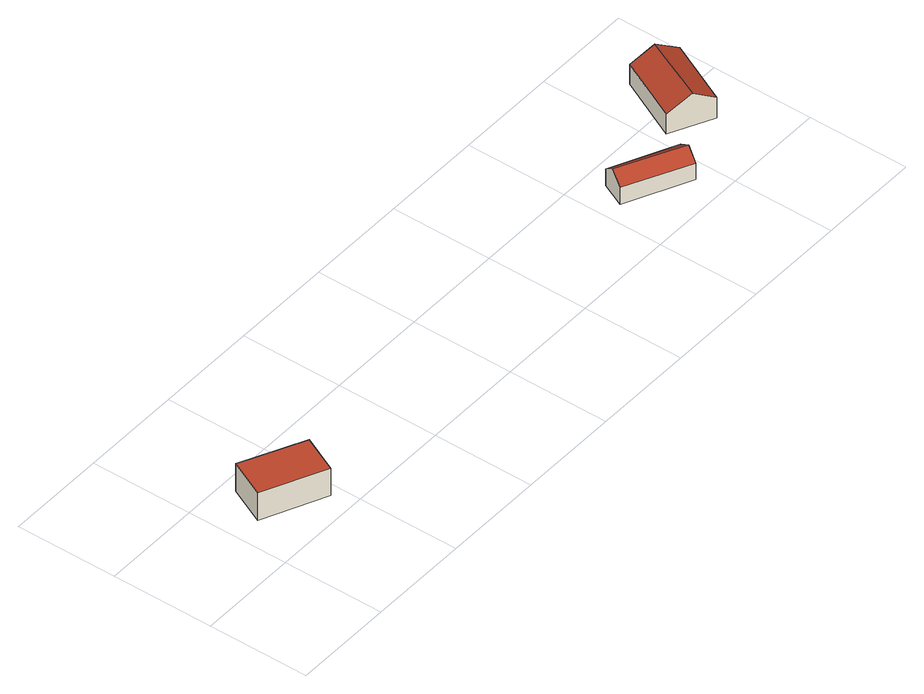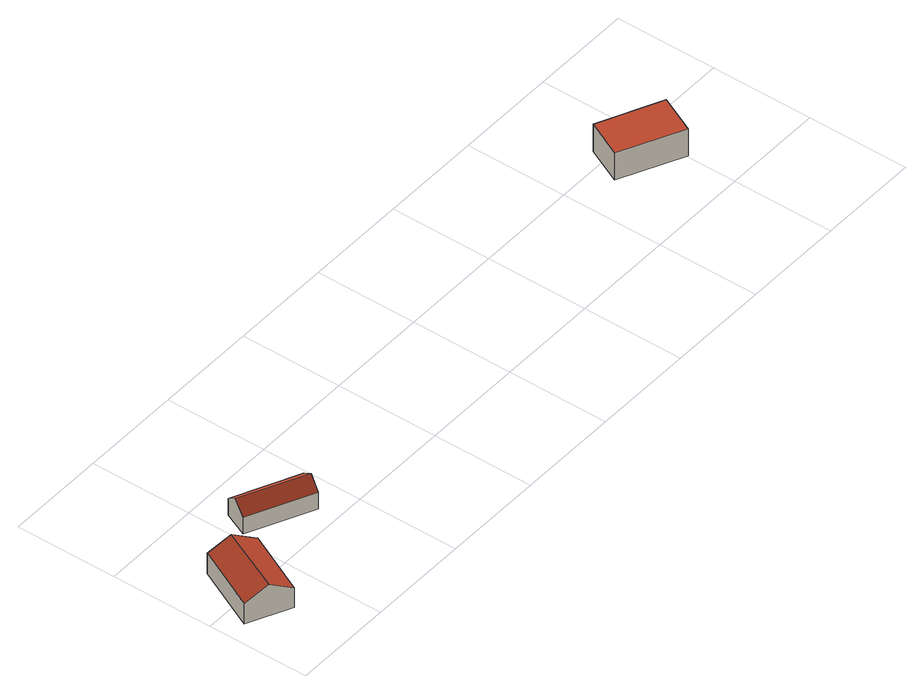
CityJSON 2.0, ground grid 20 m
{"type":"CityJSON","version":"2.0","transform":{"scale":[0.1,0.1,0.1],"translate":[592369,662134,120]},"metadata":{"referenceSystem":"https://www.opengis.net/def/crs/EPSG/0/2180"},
"CityObjects":{
"building1":{"type":"Building","attributes":{"przestNazw":"PL.PZGiK.341.BDOT10k","zrodloDach":"ALS_II","aktZrodla":"2011","roofType":"1000"},"geometry":[{"type":"Solid","lod":"2","boundaries":[[[[0,1,2,3]],[[0,3,4,5]],[[1,0,5,6]],[[2,1,6,7]],[[3,2,7,4]],[[7,6,5,4]]]],"semantics":{"surfaces":[{"type":"GroundSurface"},{"type":"WallSurface"},{"type":"RoofSurface"}],"values":[[0,1,1,1,1,2]]}}]},
"building2":{"type":"Building","attributes":{"przestNazw":"PL.PZGiK.341.BDOT10k","zrodloDach":"ALS_II","aktZrodla":"2011","roofType":"1030"},"geometry":[{"type":"Solid","lod":"2","boundaries":[[[[8,9,10,11]],[[11,10,12,13]],[[9,8,14,15]],[[9,15,16,12,10]],[[13,17,14,8,11]],[[15,14,17,16]],[[13,12,16,17]]]],"semantics":{"surfaces":[{"type":"GroundSurface"},{"type":"WallSurface"},{"type":"RoofSurface"}],"values":[[0,1,1,1,1,2,2]]}}]},
"building3":{"type":"Building","attributes":{"przestNazw":"PL.PZGiK.341.BDOT10k","zrodloDach":"ALS_II","aktZrodla":"2011","roofType":"1030"},"geometry":[{"type":"Solid","lod":"2","boundaries":[[[[18,19,20,21]],[[20,19,22,23]],[[18,21,24,25]],[[23,26,24,21,20]],[[18,25,27,22,19]],[[27,25,24,26]],[[23,22,27,26]]]],"semantics":{"surfaces":[{"type":"GroundSurface"},{"type":"WallSurface"},{"type":"RoofSurface"}],"values":[[0,1,1,1,1,2,2]]}}]}
},
"vertices":[
[44,137,56],[165,79,56],[131,7,56],[9,64,56],[9,64,116],[44,137,116],[165,79,116],[131,7,116],
[1061,161,4],[1186,102,4],[1164,53,4],[1039,113,4],[1164,53,40],[1039,113,41],[1061,161,40],[1186,102,40],[1175,77,60],[1050,137,61],
[1281,283,7],[1364,243,7],[1303,118,7],[1220,159,7],[1364,243,51],[1303,118,52],[1220,159,50],[1281,283,50],[1264,138,77],[1323,263,77]
]}
